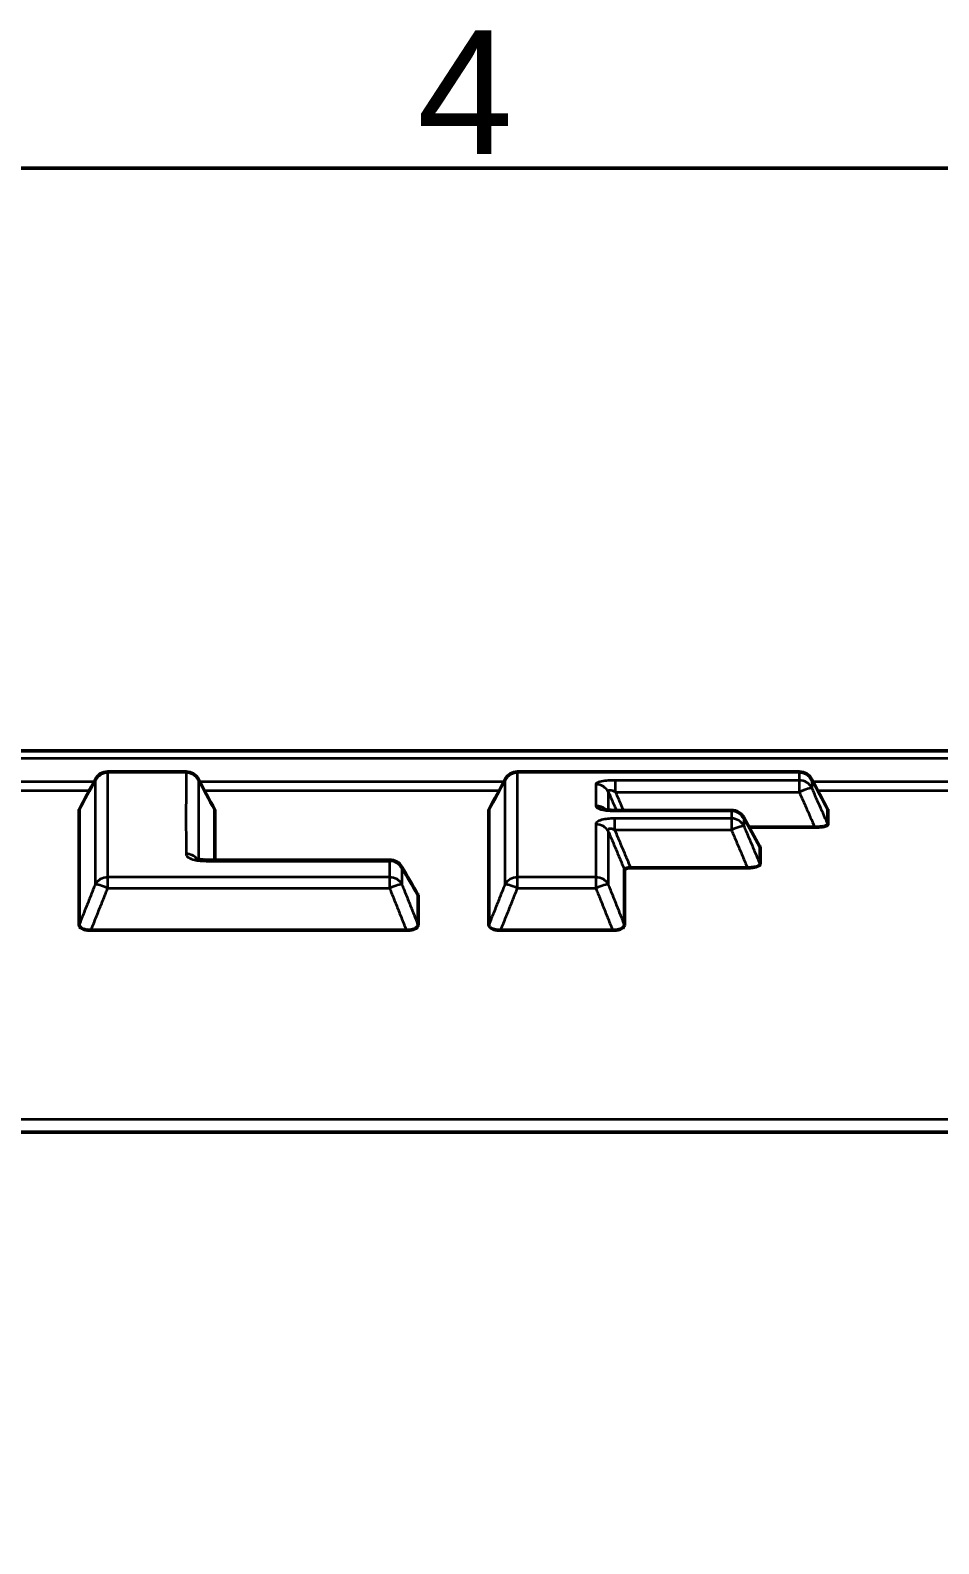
# Model space of a CAD drawing. Header units: millimetres. Extents: x 0 to 2181, y -65 to 1050.
# Drawn here: x 804.7 to 869, y 927.6 to 1034.7 of the extents above; entities that cross this region are included whole.
import ezdxf

# ---------------------------------------------------------------- set-up
doc = ezdxf.new("R2010")
doc.units = ezdxf.units.MM
doc.header["$LTSCALE"] = 2.5
for name, color, linetype, lineweight in [('Rahmen_0', 7, 'Continuous', 50), ('Rahmen_2', 7, 'Continuous', 50), ('Sichtbar (ISO)', 7, 'Continuous', 50), ('Sichtbar schmal (ISO)', 7, 'Continuous', 35)]:
    doc.layers.add(name, color=color, linetype=linetype, lineweight=lineweight)
doc.styles.add('Aktuell-DINNach Layer', font='arial.ttf')

# ---------------------------------------------------------------- blocks, each defined once
blk = doc.blocks.new('Ränder Standardrahmen')
at = {"layer": 'Rahmen_0', "flags": 128}
blk.add_lwpolyline([(10, 10), (10, 410), (584, 410), (584, 10), (10, 10)], dxfattribs=at)
at = {"layer": 'Rahmen_2', "insert": (332.83, 410.4), "char_height": 3.5, "attachment_point": 7, "style": 'Aktuell-DINNach Layer'}
blk.add_mtext('4', dxfattribs=at)

msp = doc.modelspace()

# ---------------------------------------------------------------- linework, layer by layer
at = {"layer": 'Sichtbar (ISO)'}
for p, q in [((1241.09, 983.765), (357.662, 983.765)), ((810.192, 982.259), (815.723, 982.259)), ((839.192, 982.259), (859.123, 982.259)), ((808.157, 971.448), (808.157, 979.571)), ((817.757, 979.571), (817.757, 976.026)), ((837.157, 971.448), (837.157, 979.571)), ((846.072, 979.539), (854.321, 979.539)), ((861.157, 979.571), (861.157, 978.547)), ((860.223, 978.35), (855.573, 978.35)), ((856.357, 976.926), (856.357, 975.753)), ((817.143, 976.026), (830.123, 976.026)), ((846.757, 975.338), (846.757, 971.448)), ((855.461, 975.478), (847.204, 975.478)), ((832.157, 973.499), (832.157, 971.448)), ((831.317, 971.053), (808.998, 971.053)), ((845.917, 971.053), (837.998, 971.053)), ((979.368, 956.765), (735.957, 956.765))]:
    msp.add_line(p, q, dxfattribs=at)
for centre, start, end in [((810.192, 981.259), 90, 151.74981), ((815.723, 981.259), 28.25019, 90), ((839.192, 981.259), 90, 151.74981), ((859.123, 981.259), 28.25019, 90), ((854.321, 978.539), 29.25574, 90), ((830.123, 975.026), 30.49421, 90)]:
    msp.add_arc(centre, 1, start, end, dxfattribs=at)
for centre, major_axis, ratio, start_param, end_param in [((3053.407, 309.173), (-2420.238, -19.045), 0.7503987, 5.8933648, 5.8946339), ((-1423.652, 310.331), (2416.097, -19.031), 0.7503973, 0.388556, 0.3898274), ((3078.567, 310.331), (-2416.097, -19.031), 0.7503973, 5.893358, 5.8946293), ((-1380.252, 310.331), (2416.097, -19.031), 0.7503973, 0.388556, 0.3898274), ((-827.473, 454.171), (-1825.771, 16.83), 0.7501514, 3.5454969, 3.5471266), ((-388.255, 576.504), (-1333.398, 14.593), 0.7498192, 3.5645447, 3.5666837)]:
    msp.add_ellipse(centre, major_axis=major_axis, ratio=ratio, start_param=start_param, end_param=end_param, dxfattribs=at)
for points in [[(808.157, 979.571), (808.157, 979.578), (808.159, 979.584), (808.163, 979.591)], [(817.752, 979.591), (817.756, 979.584), (817.757, 979.578), (817.757, 979.571)], [(837.157, 979.571), (837.157, 979.578), (837.159, 979.584), (837.163, 979.591)], [(861.152, 979.591), (861.156, 979.584), (861.157, 979.578), (861.157, 979.571)], [(856.347, 976.965), (856.354, 976.952), (856.357, 976.939), (856.357, 976.926)], [(832.137, 973.572), (832.151, 973.548), (832.157, 973.524), (832.157, 973.499)]]:
    msp.add_open_spline(points, degree=3, dxfattribs=at)
for points, knots in [([(845.321, 979.622), (845.321, 979.622), (845.321, 979.621), (845.326, 979.62), (845.336, 979.616), (845.37, 979.606), (845.394, 979.6), (845.461, 979.586), (845.505, 979.578), (845.614, 979.563), (845.681, 979.556), (845.839, 979.544), (845.932, 979.54), (846.042, 979.539), (846.057, 979.539), (846.072, 979.539)], [0.08182257, 0.08182257, 0.08182257, 0.08182257, 0.08645637, 0.08645637, 0.10316341, 0.10316341, 0.12266543, 0.12266543, 0.14607042, 0.14607042, 0.17439244, 0.17439244, 0.20873307, 0.20873307, 0.21423887, 0.21423887, 0.21423887, 0.21423887]), ([(861.157, 978.547), (861.157, 978.52), (861.134, 978.494), (861.042, 978.446), (860.978, 978.425), (860.815, 978.39), (860.72, 978.377), (860.492, 978.355), (860.358, 978.35), (860.223, 978.35)], [0, 0, 0, 0, 0.03758503, 0.03758503, 0.07212124, 0.07212124, 0.10616348, 0.10616348, 0.1466204, 0.1466204, 0.1466204, 0.1466204]), ([(816.429, 976.127), (816.429, 976.127), (816.429, 976.127), (816.431, 976.126), (816.438, 976.123), (816.464, 976.113), (816.484, 976.106), (816.538, 976.09), (816.575, 976.081), (816.667, 976.063), (816.725, 976.053), (816.864, 976.037), (816.948, 976.031), (817.07, 976.027), (817.106, 976.026), (817.143, 976.026)], [0.08465797, 0.08465797, 0.08465797, 0.08465797, 0.08634237, 0.08634237, 0.1031908, 0.1031908, 0.12205062, 0.12205062, 0.14446229, 0.14446229, 0.17188829, 0.17188829, 0.20560277, 0.20560277, 0.21973852, 0.21973852, 0.21973852, 0.21973852]), ([(847.204, 975.478), (847.141, 975.478), (847.079, 975.475), (846.97, 975.461), (846.923, 975.451), (846.846, 975.427), (846.816, 975.413), (846.769, 975.379), (846.757, 975.359), (846.757, 975.338)], [0, 0, 0, 0, 0.018898415, 0.018898415, 0.035663471, 0.035663471, 0.052017267, 0.052017267, 0.071702536, 0.071702536, 0.071702536, 0.071702536]), ([(856.357, 975.753), (856.357, 975.714), (856.334, 975.675), (856.241, 975.607), (856.178, 975.578), (856.02, 975.531), (855.929, 975.513), (855.712, 975.485), (855.587, 975.478), (855.461, 975.478)], [0, 0, 0, 0, 0.03909593, 0.03909593, 0.07319791, 0.07319791, 0.10594135, 0.10594135, 0.14385856, 0.14385856, 0.14385856, 0.14385856]), ([(808.998, 971.053), (808.885, 971.053), (808.773, 971.062), (808.574, 971.098), (808.489, 971.123), (808.342, 971.187), (808.284, 971.224), (808.214, 971.294), (808.193, 971.323), (808.164, 971.385), (808.157, 971.417), (808.157, 971.448)], [0, 0, 0, 0, 0.03402974, 0.03402974, 0.06489151, 0.06489151, 0.09648324, 0.09648324, 0.11798013, 0.11798013, 0.14053792, 0.14053792, 0.14053792, 0.14053792]), ([(832.157, 971.448), (832.157, 971.388), (832.133, 971.328), (832.036, 971.228), (831.975, 971.187), (831.823, 971.122), (831.738, 971.098), (831.539, 971.062), (831.429, 971.053), (831.317, 971.053)], [0, 0, 0, 0, 0.04246359, 0.04246359, 0.07630462, 0.07630462, 0.1072296, 0.1072296, 0.14101734, 0.14101734, 0.14101734, 0.14101734]), ([(837.998, 971.053), (837.885, 971.053), (837.773, 971.062), (837.574, 971.098), (837.489, 971.123), (837.342, 971.187), (837.284, 971.224), (837.214, 971.294), (837.193, 971.323), (837.164, 971.385), (837.157, 971.417), (837.157, 971.448)], [0, 0, 0, 0, 0.03402974, 0.03402974, 0.06489151, 0.06489151, 0.09648324, 0.09648324, 0.11798013, 0.11798013, 0.14053792, 0.14053792, 0.14053792, 0.14053792]), ([(846.757, 971.448), (846.757, 971.388), (846.733, 971.328), (846.636, 971.228), (846.575, 971.187), (846.423, 971.122), (846.338, 971.098), (846.14, 971.062), (846.029, 971.053), (845.917, 971.053)], [0, 0, 0, 0, 0.04246297, 0.04246297, 0.07630395, 0.07630395, 0.10722923, 0.10722923, 0.14101733, 0.14101733, 0.14101733, 0.14101733])]:
    msp.add_open_spline(points, degree=3, knots=knots, dxfattribs=at)
at = {"layer": 'Sichtbar schmal (ISO)'}
for p, q in [((741.09, 983.229), (974.235, 983.229)), ((810.192, 982.241), (810.192, 982.259)), ((810.192, 982.241), (815.723, 982.241)), ((815.723, 982.259), (815.723, 982.241)), ((839.192, 982.241), (839.192, 982.259)), ((839.192, 982.241), (859.123, 982.241)), ((859.123, 982.259), (859.123, 982.241)), ((809.219, 981.561), (802.096, 981.561)), ((838.219, 981.561), (816.696, 981.561)), ((846.128, 980.84), (846.128, 981.666)), ((859.122, 981.666), (846.128, 981.666)), ((859.122, 981.666), (859.122, 980.84)), ((893.829, 981.561), (860.096, 981.561)), ((802.431, 980.936), (808.884, 980.936)), ((817.031, 980.936), (837.884, 980.936)), ((846.128, 980.84), (859.122, 980.84)), ((860.431, 980.936), (893.494, 980.936)), ((846.072, 979.539), (846.072, 979.501)), ((846.072, 979.501), (854.321, 979.501)), ((854.321, 979.539), (854.321, 979.501)), ((846.072, 978.16), (846.072, 978.966)), ((854.321, 978.966), (846.072, 978.966)), ((846.072, 978.16), (854.321, 978.16)), ((854.321, 978.966), (854.321, 978.16)), ((817.143, 976.026), (817.143, 975.953)), ((817.143, 975.953), (830.123, 975.953)), ((830.123, 976.026), (830.123, 975.953)), ((810.191, 974.046), (810.191, 974.807)), ((830.124, 974.807), (810.191, 974.807)), ((830.124, 974.807), (830.124, 974.046)), ((839.191, 974.046), (839.191, 974.807)), ((844.724, 974.807), (839.191, 974.807)), ((844.724, 974.807), (844.724, 974.046)), ((810.191, 974.046), (830.124, 974.046)), ((839.191, 974.046), (844.724, 974.046)), ((736.122, 957.695), (979.203, 957.695))]:
    msp.add_line(p, q, dxfattribs=at)
for centre, major_axis, ratio, start_param, end_param in [((810.192, 981.259), (-1, -0.001), 0.9822514, 4.7115506, 5.8442822), ((815.723, 981.259), (-1, 0.001), 0.9822514, 3.5804957, 4.7132274), ((839.192, 981.259), (-1, -0.001), 0.9822514, 4.7115506, 5.8442822), ((859.123, 981.259), (-1, 0.001), 0.9822514, 3.5804957, 4.7132274), ((810.192, 981.259), (-0.881, 0.473), 0.6116387, 0, 0.100921), ((815.723, 981.259), (0.881, 0.473), 0.6116387, 6.1822643, 6.2831853), ((839.192, 981.259), (-0.881, 0.473), 0.6116387, 0, 0.100921), ((844.722, 980.402), (1, -0.001), 0.9766086, 0.4377636, 1.5713663), ((859.122, 980.688), (1, -0.001), 0.9785599, 0.4381037, 1.571452), ((859.122, 980.688), (0.914, 0.405), 0.1390149, 0.0883457, 1.5093177), ((859.123, 981.259), (0.881, 0.473), 0.6116387, 6.1822643, 6.2831853), ((844.722, 978.901), (1, 0), 0.9652428, 0.8036855, 1.5709556), ((854.321, 978.539), (-1, 0), 0.9622106, 3.5780041, 4.7124554), ((854.321, 978.539), (0.872, 0.489), 0.60795, 6.1377045, 6.2831853), ((844.722, 977.609), (1, 0), 0.9538792, 0.4362482, 1.5706295), ((854.321, 978.008), (1, 0), 0.9575484, 0.4362782, 1.5707287), ((854.321, 978.008), (0.92, 0.392), 0.1398594, 0.1233367, 1.5113007), ((815.722, 975.528), (1, 0.001), 0.9323174, 0.6549263, 1.57012), ((830.123, 975.026), (-1, -0.001), 0.9264887, 3.5790914, 4.7115901), ((810.191, 973.895), (1, -0.001), 0.9124179, 1.5718726, 2.7027404), ((830.124, 973.895), (1, 0.001), 0.9124179, 0.4388523, 1.56972), ((830.123, 975.026), (0.862, 0.507), 0.603188, 6.0819314, 6.2831853), ((839.191, 973.895), (1, -0.001), 0.9124179, 1.5718726, 2.7027404), ((844.724, 973.895), (1, 0.001), 0.9124179, 0.4388523, 1.56972), ((810.191, 973.895), (-0.928, 0.372), 0.1411099, 4.7687956, 6.1066168), ((830.124, 973.895), (0.928, 0.372), 0.1411099, 0.1765685, 1.5143897), ((839.191, 973.895), (-0.928, 0.372), 0.1411099, 4.7687956, 6.1066168), ((844.724, 973.895), (0.928, 0.372), 0.1411099, 0.1765685, 1.5143897)]:
    msp.add_ellipse(centre, major_axis=major_axis, ratio=ratio, start_param=start_param, end_param=end_param, dxfattribs=at)
for points, knots in [([(810.191, 974.807), (810.193, 976.585), (810.193, 978.03), (810.193, 980.454), (810.193, 981.432), (810.192, 982.241)], [0, 0, 0, 0, 1.2868457, 1.2868457, 2.5736913, 2.5736913, 2.5736913, 2.5736913]), ([(815.723, 982.241), (815.722, 981.565), (815.722, 980.771), (815.721, 978.874), (815.722, 977.771), (815.722, 976.461)], [0, 0, 0, 0, 1.0747169, 1.0747169, 2.1494339, 2.1494339, 2.1494339, 2.1494339]), ([(839.191, 974.807), (839.193, 976.585), (839.193, 978.03), (839.193, 980.454), (839.193, 981.432), (839.192, 982.241)], [0, 0, 0, 0, 1.2868457, 1.2868457, 2.5736913, 2.5736913, 2.5736913, 2.5736913]), ([(859.123, 982.241), (859.123, 982.15), (859.123, 982.057), (859.122, 981.865), (859.122, 981.767), (859.122, 981.666)], [0, 0, 0, 0, 0.14524729, 0.14524729, 0.29049457, 0.29049457, 0.29049457, 0.29049457]), ([(808.157, 979.571), (808.273, 979.788), (808.39, 980.004), (808.622, 980.438), (808.738, 980.654), (808.854, 980.871), (808.965, 981.076), (809.075, 981.282), (809.219, 981.55), (809.253, 981.613), (809.287, 981.676)], [-0.36361607, -0.36361607, -0.36361607, -0.36361607, -0.27037749, -0.27037749, -0.17713891, -0.17713891, -0.17713891, -0.08856945, -0.08856945, -0.06156519, -0.06156519, -0.06156519, -0.06156519]), ([(809.287, 981.676), (809.287, 980.868), (809.287, 979.894), (809.287, 977.482), (809.287, 976.046), (809.286, 974.283)], [-2.5736913, -2.5736913, -2.5736913, -2.5736913, -1.2868457, -1.2868457, 0, 0, 0, 0]), ([(816.628, 976.07), (816.628, 977.307), (816.628, 978.357), (816.628, 980.21), (816.628, 981.001), (816.628, 981.676)], [-2.1087678, -2.1087678, -2.1087678, -2.1087678, -1.0747169, -1.0747169, 0, 0, 0, 0]), ([(816.628, 981.676), (816.662, 981.613), (816.696, 981.55), (816.841, 981.281), (816.951, 981.075), (817.062, 980.869), (817.178, 980.652), (817.294, 980.436), (817.526, 980.004), (817.642, 979.787), (817.757, 979.571)], [-0.30205087, -0.30205087, -0.30205087, -0.30205087, -0.27490307, -0.27490307, -0.18619006, -0.18619006, -0.18619006, -0.09309503, -0.09309503, 0, 0, 0, 0]), ([(837.157, 979.571), (837.273, 979.788), (837.39, 980.004), (837.622, 980.438), (837.738, 980.654), (837.854, 980.871), (837.965, 981.076), (838.075, 981.282), (838.219, 981.55), (838.253, 981.613), (838.287, 981.676)], [0, 0, 0, 0, 0.09323858, 0.09323858, 0.18647716, 0.18647716, 0.18647716, 0.27504662, 0.27504662, 0.30205087, 0.30205087, 0.30205087, 0.30205087]), ([(838.287, 981.676), (838.287, 980.868), (838.287, 979.894), (838.287, 977.482), (838.287, 976.046), (838.286, 974.283)], [-2.5736913, -2.5736913, -2.5736913, -2.5736913, -1.2868457, -1.2868457, 0, 0, 0, 0]), ([(846.128, 981.666), (846.027, 981.666), (845.926, 981.665), (845.669, 981.654), (845.516, 981.643), (845.195, 981.604), (845.039, 981.573), (844.79, 981.489), (844.722, 981.434), (844.722, 981.378)], [0, 0, 0, 0, 0.03021537, 0.03021537, 0.07855997, 0.07855997, 0.14140795, 0.14140795, 0.21862985, 0.21862985, 0.21862985, 0.21862985]), ([(844.722, 981.378), (844.722, 981.15), (844.722, 980.911), (844.722, 980.408), (844.722, 980.144), (844.722, 979.866)], [0, 0, 0, 0, 0.31585115, 0.31585115, 0.63170231, 0.63170231, 0.63170231, 0.63170231]), ([(860.028, 981.102), (860.028, 981.203), (860.028, 981.3), (860.028, 981.491), (860.028, 981.585), (860.028, 981.676)], [-0.29049457, -0.29049457, -0.29049457, -0.29049457, -0.14524729, -0.14524729, 0, 0, 0, 0]), ([(860.028, 981.676), (860.068, 981.602), (860.107, 981.529), (860.263, 981.239), (860.379, 981.023), (860.495, 980.806), (860.606, 980.6), (860.716, 980.394), (860.937, 979.983), (861.047, 979.777), (861.157, 979.571)], [-0.30205087, -0.30205087, -0.30205087, -0.30205087, -0.27041246, -0.27041246, -0.17720885, -0.17720885, -0.17720885, -0.08860442, -0.08860442, 0, 0, 0, 0]), ([(845.628, 980.815), (845.605, 980.885), (845.613, 980.938), (845.688, 980.984), (845.743, 980.986), (845.868, 980.957), (845.931, 980.935), (846.04, 980.886), (846.084, 980.864), (846.128, 980.84)], [-0.21862985, -0.21862985, -0.21862985, -0.21862985, -0.14140795, -0.14140795, -0.07855997, -0.07855997, -0.03021537, -0.03021537, 0, 0, 0, 0]), ([(845.628, 979.562), (845.628, 979.747), (845.628, 979.926), (845.628, 980.349), (845.628, 980.588), (845.628, 980.815)], [-0.53372943, -0.53372943, -0.53372943, -0.53372943, -0.31585115, -0.31585115, 0, 0, 0, 0]), ([(845.628, 980.815), (845.655, 980.754), (845.682, 980.692), (845.821, 980.377), (845.933, 980.123), (846.045, 979.869), (846.093, 979.759), (846.142, 979.649), (846.19, 979.539)], [-0.28310531, -0.28310531, -0.28310531, -0.28310531, -0.26270448, -0.26270448, -0.17870834, -0.17870834, -0.17870834, -0.14227092, -0.14227092, -0.14227092, -0.14227092]), ([(846.701, 979.539), (846.633, 979.693), (846.566, 979.846), (846.498, 980), (846.386, 980.254), (846.274, 980.507), (846.151, 980.787), (846.139, 980.814), (846.128, 980.84)], [0.12785659, 0.12785659, 0.12785659, 0.12785659, 0.17870834, 0.17870834, 0.17870834, 0.26270448, 0.26270448, 0.27136955, 0.27136955, 0.27136955, 0.27136955]), ([(859.122, 980.84), (859.155, 980.766), (859.187, 980.693), (859.342, 980.343), (859.464, 980.067), (859.587, 979.79), (859.693, 979.55), (859.799, 979.31), (860.011, 978.83), (860.117, 978.59), (860.223, 978.35)], [-0.27487802, -0.27487802, -0.27487802, -0.27487802, -0.25053374, -0.25053374, -0.15898923, -0.15898923, -0.15898923, -0.07949462, -0.07949462, 0, 0, 0, 0]), ([(861.157, 978.547), (861.148, 978.569), (861.138, 978.59), (861.129, 978.612), (861.023, 978.852), (860.917, 979.092), (860.705, 979.572), (860.599, 979.813), (860.493, 980.053), (860.37, 980.329), (860.248, 980.606), (860.093, 980.955), (860.061, 981.029), (860.028, 981.102)], [-0.00716722, -0.00716722, -0.00716722, -0.00716722, 0, 0, 0, 0.07949462, 0.07949462, 0.15898923, 0.15898923, 0.15898923, 0.25053374, 0.25053374, 0.27487802, 0.27487802, 0.27487802, 0.27487802]), ([(844.722, 979.866), (844.722, 979.816), (844.756, 979.764), (844.948, 979.641), (845.172, 979.576), (845.642, 979.514), (845.857, 979.501), (846.072, 979.501)], [0, 0, 0, 0, 0.05760643, 0.05760643, 0.14977672, 0.14977672, 0.21423887, 0.21423887, 0.21423887, 0.21423887]), ([(854.321, 979.501), (854.321, 979.415), (854.321, 979.327), (854.321, 979.148), (854.321, 979.057), (854.321, 978.966)], [0, 0, 0, 0, 0.09475832, 0.09475832, 0.18951664, 0.18951664, 0.18951664, 0.18951664]), ([(846.072, 978.966), (845.977, 978.966), (845.882, 978.963), (845.639, 978.95), (845.494, 978.934), (845.191, 978.883), (845.044, 978.842), (844.791, 978.726), (844.722, 978.645), (844.722, 978.563)], [0, 0, 0, 0, 0.02852323, 0.02852323, 0.0741604, 0.0741604, 0.13348872, 0.13348872, 0.21417741, 0.21417741, 0.21417741, 0.21417741]), ([(844.722, 978.563), (844.722, 978.03), (844.722, 977.456), (844.723, 976.208), (844.723, 975.536), (844.724, 974.807)], [0, 0, 0, 0, 0.5273944, 0.5273944, 1.0547888, 1.0547888, 1.0547888, 1.0547888]), ([(845.628, 978.012), (845.6, 978.106), (845.602, 978.183), (845.67, 978.258), (845.72, 978.271), (845.833, 978.259), (845.89, 978.243), (845.99, 978.202), (846.031, 978.182), (846.072, 978.16)], [-0.21417741, -0.21417741, -0.21417741, -0.21417741, -0.13348872, -0.13348872, -0.0741604, -0.0741604, -0.02852323, -0.02852323, 0, 0, 0, 0]), ([(845.629, 974.283), (845.628, 975.006), (845.628, 975.673), (845.628, 976.911), (845.628, 977.483), (845.628, 978.012)], [-1.0547888, -1.0547888, -1.0547888, -1.0547888, -0.5273944, -0.5273944, 0, 0, 0, 0]), ([(845.628, 978.012), (845.654, 977.95), (845.68, 977.888), (845.822, 977.553), (845.938, 977.279), (846.054, 977.005), (846.17, 976.73), (846.287, 976.454), (846.519, 975.904), (846.635, 975.628), (846.751, 975.353), (846.753, 975.348), (846.755, 975.343), (846.757, 975.338)], [0.06970737, 0.06970737, 0.06970737, 0.06970737, 0.09009827, 0.09009827, 0.18019654, 0.18019654, 0.18019654, 0.27076914, 0.27076914, 0.36134174, 0.36134174, 0.36134174, 0.36293538, 0.36293538, 0.36293538, 0.36293538]), ([(847.204, 975.478), (847.088, 975.754), (846.972, 976.029), (846.74, 976.58), (846.624, 976.855), (846.507, 977.131), (846.391, 977.404), (846.276, 977.678), (846.13, 978.021), (846.101, 978.091), (846.072, 978.16)], [-0.36134174, -0.36134174, -0.36134174, -0.36134174, -0.27076914, -0.27076914, -0.18019654, -0.18019654, -0.18019654, -0.09009827, -0.09009827, -0.06733395, -0.06733395, -0.06733395, -0.06733395]), ([(854.321, 978.16), (854.371, 978.044), (854.42, 977.928), (854.58, 977.553), (854.69, 977.294), (854.8, 977.034), (854.909, 976.779), (855.017, 976.523), (855.234, 976.012), (855.343, 975.756), (855.451, 975.501), (855.454, 975.493), (855.458, 975.486), (855.461, 975.478)], [-0.29176738, -0.29176738, -0.29176738, -0.29176738, -0.25367471, -0.25367471, -0.1682468, -0.1682468, -0.1682468, -0.0841234, -0.0841234, 0, 0, 0, 0.00249847, 0.00249847, 0.00249847, 0.00249847]), ([(855.228, 978.413), (855.228, 978.504), (855.228, 978.594), (855.228, 978.772), (855.228, 978.859), (855.228, 978.946)], [-0.18951664, -0.18951664, -0.18951664, -0.18951664, -0.09475832, -0.09475832, 0, 0, 0, 0]), ([(855.228, 978.946), (855.277, 978.858), (855.326, 978.771), (855.485, 978.487), (855.596, 978.289), (855.706, 978.092), (855.815, 977.898), (855.923, 977.703), (856.14, 977.314), (856.249, 977.12), (856.357, 976.926)], [-0.29169811, -0.29169811, -0.29169811, -0.29169811, -0.25385722, -0.25385722, -0.16838531, -0.16838531, -0.16838531, -0.08419265, -0.08419265, 0, 0, 0, 0]), ([(856.357, 975.753), (856.249, 976.008), (856.141, 976.264), (855.924, 976.775), (855.815, 977.031), (855.707, 977.287), (855.596, 977.546), (855.486, 977.806), (855.326, 978.181), (855.277, 978.297), (855.228, 978.413)], [0, 0, 0, 0, 0.0841234, 0.0841234, 0.1682468, 0.1682468, 0.1682468, 0.25367471, 0.25367471, 0.29176738, 0.29176738, 0.29176738, 0.29176738]), ([(815.722, 976.461), (815.723, 976.426), (815.732, 976.391), (815.781, 976.301), (815.836, 976.248), (816.017, 976.135), (816.16, 976.081), (816.568, 975.982), (816.856, 975.953), (817.143, 975.953)], [0, 0, 0, 0, 0.02858813, 0.02858813, 0.07432914, 0.07432914, 0.13379246, 0.13379246, 0.21973852, 0.21973852, 0.21973852, 0.21973852]), ([(830.123, 975.953), (830.123, 975.77), (830.123, 975.583), (830.124, 975.201), (830.124, 975.006), (830.124, 974.807)], [0, 0, 0, 0, 0.14413429, 0.14413429, 0.28826859, 0.28826859, 0.28826859, 0.28826859]), ([(831.029, 974.283), (831.029, 974.481), (831.029, 974.674), (831.028, 975.053), (831.028, 975.238), (831.028, 975.42)], [-0.28826859, -0.28826859, -0.28826859, -0.28826859, -0.14413429, -0.14413429, 0, 0, 0, 0]), ([(831.028, 975.42), (831.061, 975.365), (831.093, 975.309), (831.248, 975.047), (831.37, 974.839), (831.493, 974.631), (831.597, 974.453), (831.702, 974.275), (831.912, 973.918), (832.016, 973.74), (832.121, 973.562), (832.133, 973.541), (832.145, 973.52), (832.157, 973.499)], [-0.2704631, -0.2704631, -0.2704631, -0.2704631, -0.2463692, -0.2463692, -0.15566772, -0.15566772, -0.15566772, -0.07783386, -0.07783386, 0, 0, 0, 0.00912714, 0.00912714, 0.00912714, 0.00912714]), ([(809.286, 974.283), (809.25, 974.192), (809.213, 974.101), (809.069, 973.739), (808.961, 973.469), (808.853, 973.198), (808.737, 972.907), (808.621, 972.615), (808.389, 972.032), (808.273, 971.74), (808.157, 971.448)], [-0.30805596, -0.30805596, -0.30805596, -0.30805596, -0.27822173, -0.27822173, -0.19010133, -0.19010133, -0.19010133, -0.09505067, -0.09505067, 0, 0, 0, 0]), ([(808.998, 971.053), (809.02, 971.107), (809.041, 971.16), (809.062, 971.213), (809.178, 971.505), (809.293, 971.796), (809.525, 972.379), (809.641, 972.671), (809.758, 972.962), (809.865, 973.232), (809.973, 973.502), (810.118, 973.864), (810.154, 973.955), (810.191, 974.046)], [-0.01738537, -0.01738537, -0.01738537, -0.01738537, 0, 0, 0, 0.09505067, 0.09505067, 0.19010133, 0.19010133, 0.19010133, 0.27822173, 0.27822173, 0.30805596, 0.30805596, 0.30805596, 0.30805596]), ([(830.124, 974.046), (830.167, 973.94), (830.209, 973.834), (830.366, 973.442), (830.479, 973.157), (830.593, 972.872), (830.703, 972.596), (830.813, 972.32), (831.033, 971.767), (831.143, 971.49), (831.253, 971.213), (831.274, 971.16), (831.295, 971.107), (831.317, 971.053)], [-0.30805596, -0.30805596, -0.30805596, -0.30805596, -0.27334661, -0.27334661, -0.18035109, -0.18035109, -0.18035109, -0.09017555, -0.09017555, 0, 0, 0, 0.01738537, 0.01738537, 0.01738537, 0.01738537]), ([(832.157, 971.448), (832.048, 971.725), (831.938, 972.002), (831.718, 972.555), (831.608, 972.832), (831.498, 973.109), (831.384, 973.394), (831.27, 973.679), (831.114, 974.071), (831.071, 974.177), (831.029, 974.283)], [0, 0, 0, 0, 0.09017555, 0.09017555, 0.18035109, 0.18035109, 0.18035109, 0.27334661, 0.27334661, 0.30805596, 0.30805596, 0.30805596, 0.30805596]), ([(838.286, 974.283), (838.25, 974.192), (838.213, 974.101), (838.069, 973.739), (837.961, 973.469), (837.853, 973.198), (837.737, 972.907), (837.621, 972.615), (837.389, 972.032), (837.273, 971.74), (837.157, 971.448)], [-0.30805596, -0.30805596, -0.30805596, -0.30805596, -0.27822173, -0.27822173, -0.19010133, -0.19010133, -0.19010133, -0.09505067, -0.09505067, 0, 0, 0, 0]), ([(837.998, 971.053), (838.02, 971.107), (838.041, 971.16), (838.062, 971.213), (838.178, 971.505), (838.293, 971.796), (838.525, 972.379), (838.641, 972.671), (838.758, 972.962), (838.865, 973.232), (838.973, 973.502), (839.118, 973.864), (839.154, 973.955), (839.191, 974.046)], [-0.01738537, -0.01738537, -0.01738537, -0.01738537, 0, 0, 0, 0.09505067, 0.09505067, 0.19010133, 0.19010133, 0.19010133, 0.27822173, 0.27822173, 0.30805596, 0.30805596, 0.30805596, 0.30805596]), ([(844.724, 974.046), (844.762, 973.952), (844.8, 973.857), (844.947, 973.488), (845.057, 973.214), (845.166, 972.941), (845.281, 972.653), (845.395, 972.365), (845.624, 971.789), (845.739, 971.501), (845.853, 971.213), (845.874, 971.16), (845.895, 971.107), (845.917, 971.053)], [-0.30805596, -0.30805596, -0.30805596, -0.30805596, -0.27706823, -0.27706823, -0.18779433, -0.18779433, -0.18779433, -0.09389716, -0.09389716, 0, 0, 0, 0.01738537, 0.01738537, 0.01738537, 0.01738537]), ([(846.757, 971.448), (846.643, 971.737), (846.529, 972.025), (846.3, 972.601), (846.185, 972.889), (846.07, 973.177), (845.961, 973.451), (845.852, 973.725), (845.705, 974.093), (845.667, 974.188), (845.629, 974.283)], [0, 0, 0, 0, 0.09389716, 0.09389716, 0.18779433, 0.18779433, 0.18779433, 0.27706823, 0.27706823, 0.30805596, 0.30805596, 0.30805596, 0.30805596])]:
    msp.add_open_spline(points, degree=3, knots=knots, dxfattribs=at)

# ---------------------------------------------------------------- block references
at = {"xscale": 2.5, "yscale": 2.5, "zscale": 2.5}
msp.add_blockref('Ränder Standardrahmen', (0, 0), dxfattribs=at)

doc.saveas('drawing.dxf')
